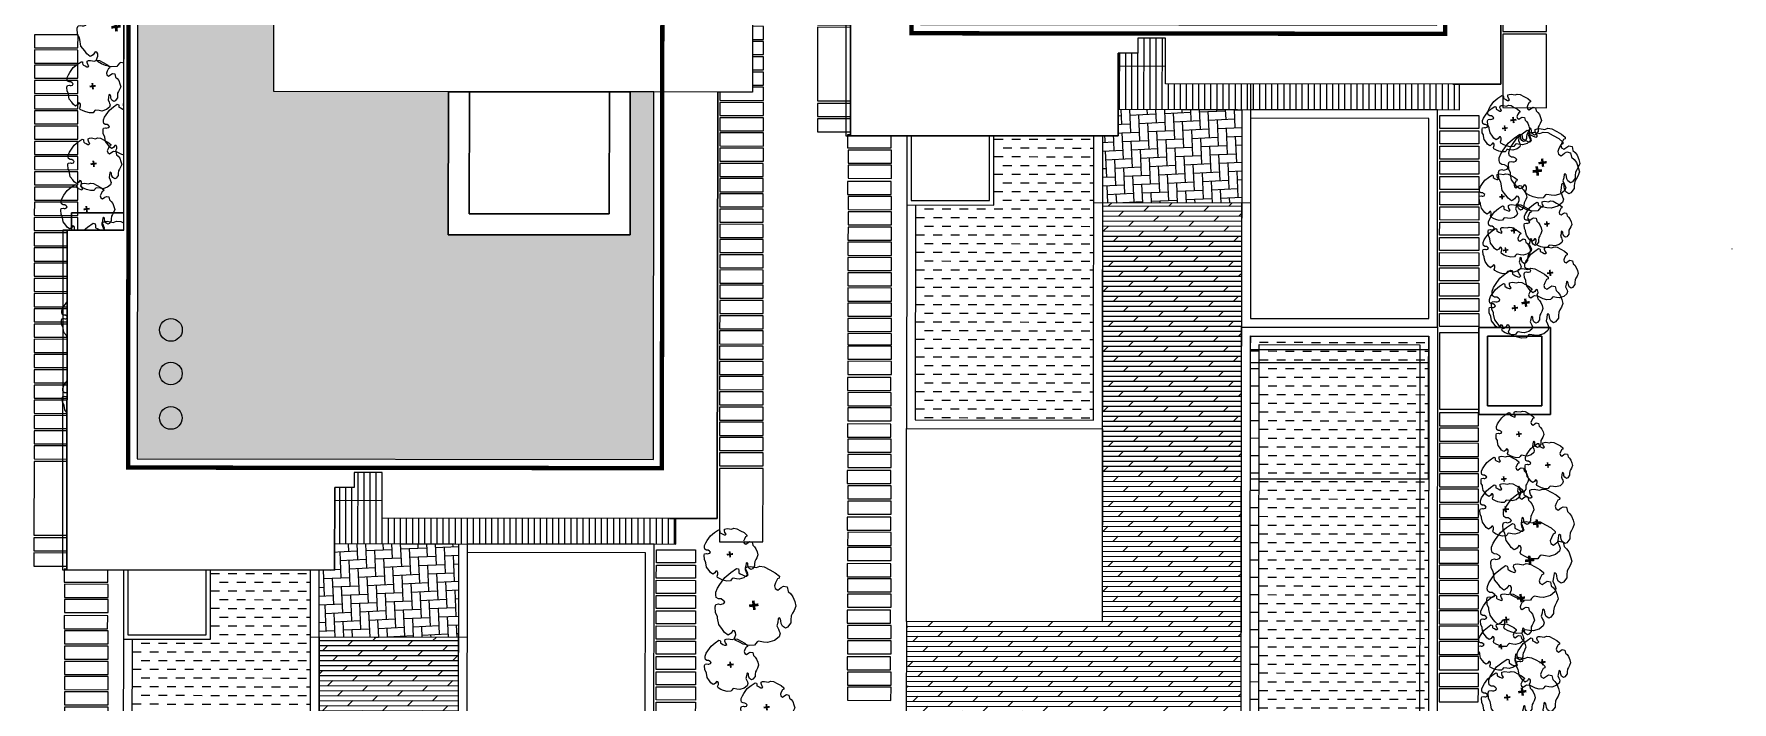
# Model space of a CAD drawing. Header units: millimetres. Extents: x -1030105 to 906887, y -616134 to 1220667.
# Drawn here: x -915765 to -876727, y -482879 to -467526 of the extents above; entities that cross this region are included whole.
import ezdxf

# ---------------------------------------------------------------- set-up
doc = ezdxf.new("R2010")
doc.units = ezdxf.units.MM
doc.header["$MEASUREMENT"] = 0
doc.linetypes.add('HIDDEN', pattern=[9.525, 6.35, -3.175])
doc.linetypes.add('XR-BV-3F PLAN$0$HIDDEN', pattern=[9.525, 6.35, -3.175])
doc.layers.add('+ toa do mong', color=7, linetype='Continuous', true_color=0xfa1a05)
for name, color, linetype, lineweight in [('240930  KHU B- TMB gời inno$0$1. I-FURN', 252, 'Continuous', 18), ('GFA', 6, 'Continuous', 0), ('QH_KTCQ_Caycanhquan', 97, 'Continuous', 18), ('XR-BV-3F PLAN$0$DA-ROOF', 6, 'XR-BV-3F PLAN$0$HIDDEN', 20)]:
    doc.layers.add(name, color=color, linetype=linetype, lineweight=lineweight)
for name, color, linetype in [('240930  KHU B- TMB gời inno$0$220602 - Plans$0$DA-DOOR-WIND', 21, 'Continuous'), ('240930  KHU B- TMB gời inno$0$DA-ELEV-PEN1', 8, 'Continuous'), ('240930  KHU B- TMB gời inno$0$DA-WALL-LOW', 1, 'Continuous'), ('240930  KHU B- TMB gời inno$0$XREF_LBC_ZONE B_BEACH VILLA 22 11 11$0$DA-FLOR-OTLN', 9, 'Continuous'), ('240930  KHU B- TMB gời inno$0$XREF_LBC_ZONE B_BEACH VILLA 22 11 11$0$DA-FLOR-PATT', 251, 'Continuous'), ('240930  KHU B- TMB gời inno$0$XREF_LBC_ZONE B_BEACH VILLA 22 11 11$0$DA-WALL-LOW', 1, 'Continuous'), ('240930  KHU B- TMB gời inno$0$XREF_LBC_ZONE B_BEACH VILLA 22 11 11$0$DA-WALL-PATT', 8, 'Continuous'), ('DA-LANS-TREE', 7, 'Continuous'), ('XREF_LBC_ZONE B_BEACH VILLA 22 11 11$0$DA-FLOR-PATT', 251, 'Continuous')]:
    doc.layers.add(name, color=color, linetype=linetype)

# ---------------------------------------------------------------- blocks, each defined once
blk = doc.blocks.new('*U1376')
at = {"color": 251}
blk.add_wipeout([(4227, 8), (4227, 206), (0, 200), (0, 0)], dxfattribs=at).dxf.layer = '240930  KHU B- TMB gời inno$0$220602 - Plans$0$DA-DOOR-WIND'
blk.add_wipeout([(4227, 206), (4227, 6), (0, 0), (0, 200)], dxfattribs=at)
at = {"layer": '240930  KHU B- TMB gời inno$0$220602 - Plans$0$DA-DOOR-WIND', "color": 251}
for points in [[(0, 0), (50, 0), (50, 200), (0, 200), (0, 0), (0, 0)], [(4177, 206), (50, 200), (50, 0), (4177, 6)], [(4177, 6), (4227, 6), (4227, 206), (4177, 206), (4177, 6), (4177, 6)]]:
    blk.add_lwpolyline(points, close=True, dxfattribs=at)
blk.add_lwpolyline([(50, 50), (4177, 56)], dxfattribs=at)
blk = doc.blocks.new('*U1377')
at = {"color": 251}
blk.add_wipeout([(4627, 9), (4627, 207), (0, 200), (0, 0)], dxfattribs=at).dxf.layer = '240930  KHU B- TMB gời inno$0$220602 - Plans$0$DA-DOOR-WIND'
blk.add_wipeout([(4627, 207), (4627, 7), (0, 0), (0, 200)], dxfattribs=at)
at = {"layer": '240930  KHU B- TMB gời inno$0$220602 - Plans$0$DA-DOOR-WIND', "color": 251}
for points in [[(0, 0), (50, 0), (50, 200), (0, 200), (0, 0), (0, 0)], [(4577, 207), (50, 200), (50, 0), (4577, 7)], [(4577, 7), (4627, 7), (4627, 207), (4577, 207), (4577, 7), (4577, 7)]]:
    blk.add_lwpolyline(points, close=True, dxfattribs=at)
blk.add_lwpolyline([(50, 50), (4577, 57)], dxfattribs=at)
blk = doc.blocks.new('Xref Khu Spa-Wellness - TBM$0$TREE_T')
at = {"const_width": 100}
for points in [[(-124, 124), (124, -124)], [(124, 124), (-124, -124)]]:
    blk.add_lwpolyline(points, dxfattribs=at)
blk = doc.blocks.new('Xref Khu Spa-Wellness - TBM$0$TREE_5')
at = {"layer": 'QH_KTCQ_Caycanhquan', "color": 114, "true_color": 0x139b48}
blk.add_lwpolyline([(-936, 1164), (-781, 1299), (-578, 1386), (-423, 1425), (-249, 1454), (-181, 1415), (-143, 1289), (-85, 1222), (-17, 1193), (41, 1222), (31, 1347), (60, 1425), (80, 1473), (244, 1473), (370, 1434), (592, 1376), (776, 1212), (824, 1164), (960, 1106), (1114, 932), (1143, 845), (1076, 768), (1018, 748), (979, 710), (931, 642), (940, 565), (1018, 555), (1114, 565), (1192, 623), (1289, 632), (1366, 565), (1424, 487), (1472, 323), (1482, 169), (1501, -160), (1434, -440), (1356, -691), (1289, -720), (1240, -682), (1182, -614), (1124, -624), (1037, -643), (931, -662), (873, -701), (863, -769), (969, -798), (1056, -856), (1105, -923), (1066, -991), (989, -1068), (786, -1174), (718, -1290), (573, -1377), (341, -1416), (109, -1455), (-94, -1445), (-133, -1387), (-94, -1319), (-124, -1167), (-158, -1051), (-245, -987), (-362, -999), (-402, -1151), (-439, -1243), (-568, -1308), (-704, -1194), (-829, -1184), (-965, -1145), (-1129, -1049), (-1265, -942), (-1313, -778), (-1332, -653), (-1352, -546), (-1429, -421), (-1497, -334), (-1497, -131), (-1458, -54), (-1323, -44), (-1226, -92), (-1158, -160), (-1110, -208), (-1042, -218), (-1023, -170), (-1100, -44), (-1158, 82), (-1274, 140), (-1342, 178), (-1419, 227), (-1468, 352), (-1419, 565), (-1265, 787), (-1129, 864), (-965, 951), (-936, 999), (-936, 1086)], close=True, dxfattribs=at)
blk.add_blockref('Xref Khu Spa-Wellness - TBM$0$TREE_T', (0, 0), dxfattribs=at)
blk = doc.blocks.new('240930  KHU B- TMB gời inno$0$XCVVDFDF')
at = {"true_color": 0xcbc043}
h = blk.add_hatch(dxfattribs=at)
h.set_pattern_fill('AR-HBONE', color=53, scale=0.05, angle=137.6672496)
h.paths.add_polyline_path([(19881.806, -1669.018), (19879.656, -1669.018), (19879.656, -1672.218), (19881.806, -1672.218)])
at = {"layer": '240930  KHU B- TMB gời inno$0$XREF_LBC_ZONE B_BEACH VILLA 22 11 11$0$DA-FLOR-PATT'}
h = blk.add_hatch(dxfattribs=at)
h.set_pattern_fill('_USER', color=256, scale=0.14, pattern_type=0)
h.set_pattern_definition([(0, (20142.20993, -1612.61), (0, 0.14), [])])
h.paths.add_polyline_path([(19881.806, -1668.318), (19881.806, -1667.718), (19881.806, -1667.718), (19881.806, -1668.318)], flags=16)
h.paths.add_polyline_path([(19883.806, -1676.788), (19883.551, -1676.788), (19883.551, -1664.518), (19881.793, -1664.52), (19881.793, -1665.12), (19881.806, -1665.118), (19881.806, -1677.218), (19883.806, -1677.218)])
h.paths.add_polyline_path([(19883.783, -1664.518), (19883.806, -1664.518), (19883.806, -1664.518)])
h = blk.add_hatch(dxfattribs=at)
h.set_pattern_fill('DASH', color=153, scale=1.6, angle=90)
h.set_pattern_definition([(90, (20290.304, -1612.61), (-0.2, 0.2), [0.2, -0.2])])
h.paths.add_polyline_path([(19881.806, -1666.518), (19879.606, -1666.518), (19879.606, -1664.718), (19874.665, -1664.718), (19874.665, -1668.818), (19880.306, -1668.818), (19880.306, -1668.818), (19881.806, -1668.818)])
h = blk.add_hatch(dxfattribs=at)
h.set_pattern_fill('DASH', color=153, scale=1.6, angle=90)
h.set_pattern_definition([(90, (20134.8436, -1612.71), (-0.2, 0.2), [0.2, -0.2])])
h.paths.add_polyline_path([(19862.39, -1672.418), (19876.606, -1672.418), (19876.606, -1676.518), (19862.39, -1676.518)])
at = {"layer": 'GFA', "true_color": 0x8c7854}
h = blk.add_hatch(dxfattribs=at)
h.set_pattern_fill('DOLMIT', color=35, scale=0.46, angle=90)
h.set_pattern_definition([(90, (0, 0), (-0.115, 7e-18), []), (135, (0, 0), (-0.2299999996, -0.2299999996), [0.16263456, -0.325269119])])
h.paths.add_polyline_path([(19879.656, -1669.018), (19870.033, -1669.018), (19870.033, -1664.518), (19867.69, -1664.518), (19867.69, -1666.118), (19863.39, -1666.118), (19863.39, -1668.818), (19866.49, -1668.818), (19866.49, -1672.218), (19879.656, -1672.218)])
at = {"layer": '240930  KHU B- TMB gời inno$0$1. I-FURN'}
blk.add_line((19899.506, -1664.518), (19884.806, -1664.518), dxfattribs=at)
blk.add_lwpolyline([(19889.406, -1664.518), (19889.406, -1663.318), (19881.806, -1663.318)], dxfattribs=at)
at = {"layer": '240930  KHU B- TMB gời inno$0$DA-WALL-LOW', "color": 251}
blk.add_lwpolyline([(19879.656, -1668.818), (19882.806, -1668.818), (19882.806, -1672.418), (19879.656, -1672.418)], close=True, dxfattribs=at)
at = {"layer": '240930  KHU B- TMB gời inno$0$XREF_LBC_ZONE B_BEACH VILLA 22 11 11$0$DA-FLOR-OTLN'}
for p, q in [((19874.465, -1664.518), (19874.465, -1669.018)), ((19874.465, -1669.018), (19881.806, -1669.018))]:
    blk.add_line(p, q, dxfattribs=at)
at = {"layer": '240930  KHU B- TMB gời inno$0$XREF_LBC_ZONE B_BEACH VILLA 22 11 11$0$DA-FLOR-PATT'}
for p, q in [((19879.606, -1664.518), (19874.465, -1664.518)), ((19879.606, -1664.718), (19874.665, -1664.718)), ((19874.665, -1664.718), (19874.665, -1668.818)), ((19881.806, -1666.718), (19881.806, -1672.118)), ((19874.665, -1668.818), (19881.806, -1668.818))]:
    blk.add_line(p, q, dxfattribs=at)
for points in [[(19881.586, -1662.46), (19881.286, -1662.46), (19881.286, -1664.156), (19881.586, -1664.156)], [(19881.936, -1662.46), (19881.636, -1662.46), (19881.636, -1664.166), (19881.936, -1664.166)], [(19883.686, -1662.46), (19881.996, -1662.46), (19881.996, -1663.46), (19883.686, -1663.46)], [(19884.046, -1662.46), (19883.746, -1662.46), (19883.746, -1663.46), (19884.046, -1663.46)], [(19884.396, -1662.46), (19884.096, -1662.46), (19884.096, -1663.46), (19884.396, -1663.46)], [(19884.746, -1662.46), (19884.446, -1662.46), (19884.446, -1663.46), (19884.746, -1663.46)], [(19885.096, -1662.46), (19884.796, -1662.46), (19884.796, -1663.46), (19885.096, -1663.46)], [(19885.446, -1662.46), (19885.146, -1662.46), (19885.146, -1663.46), (19885.446, -1663.46)], [(19885.796, -1662.46), (19885.496, -1662.46), (19885.496, -1663.46), (19885.796, -1663.46)], [(19886.146, -1662.46), (19885.846, -1662.46), (19885.846, -1663.46), (19886.146, -1663.46)], [(19886.496, -1662.46), (19886.196, -1662.46), (19886.196, -1663.46), (19886.496, -1663.46)], [(19886.846, -1662.46), (19886.546, -1662.46), (19886.546, -1663.46), (19886.846, -1663.46)], [(19887.196, -1662.46), (19886.896, -1662.46), (19886.896, -1663.46), (19887.196, -1663.46)], [(19887.546, -1662.46), (19887.246, -1662.46), (19887.246, -1663.46), (19887.546, -1663.46)], [(19887.896, -1662.46), (19887.596, -1662.46), (19887.596, -1663.46), (19887.896, -1663.46)], [(19888.246, -1662.46), (19887.946, -1662.46), (19887.946, -1663.46), (19888.246, -1663.46)], [(19888.596, -1662.46), (19888.296, -1662.46), (19888.296, -1663.46), (19888.596, -1663.46)], [(19888.946, -1662.46), (19888.646, -1662.46), (19888.646, -1663.46), (19888.946, -1663.46)], [(19889.296, -1662.46), (19888.996, -1662.46), (19888.996, -1663.46), (19889.296, -1663.46)], [(19889.646, -1662.46), (19889.346, -1662.46), (19889.346, -1663.46), (19889.646, -1663.46)], [(19889.996, -1662.46), (19889.696, -1662.46), (19889.696, -1663.46), (19889.996, -1663.46)], [(19890.346, -1662.46), (19890.046, -1662.46), (19890.046, -1663.46), (19890.346, -1663.46)], [(19890.696, -1662.46), (19890.396, -1662.46), (19890.396, -1663.46), (19890.696, -1663.46)], [(19891.046, -1662.46), (19890.746, -1662.46), (19890.746, -1663.46), (19891.046, -1663.46)], [(19891.396, -1662.46), (19891.096, -1662.46), (19891.096, -1663.46), (19891.396, -1663.46)], [(19891.746, -1662.46), (19891.446, -1662.46), (19891.446, -1663.46), (19891.746, -1663.46)], [(19892.096, -1662.46), (19891.796, -1662.46), (19891.796, -1663.46), (19892.096, -1663.46)], [(19892.446, -1662.46), (19892.146, -1662.46), (19892.146, -1663.46), (19892.446, -1663.46)], [(19892.796, -1662.46), (19892.496, -1662.46), (19892.496, -1663.46), (19892.796, -1663.46)], [(19893.146, -1662.46), (19892.846, -1662.46), (19892.846, -1663.46), (19893.146, -1663.46)], [(19893.496, -1662.46), (19893.196, -1662.46), (19893.196, -1663.46), (19893.496, -1663.46)], [(19868.52, -1663.166), (19868.22, -1663.166), (19868.22, -1664.166), (19868.52, -1664.166)], [(19868.87, -1663.166), (19868.57, -1663.166), (19868.57, -1664.166), (19868.87, -1664.166)], [(19869.22, -1663.156), (19868.92, -1663.156), (19868.92, -1664.156), (19869.22, -1664.156)], [(19869.59, -1663.166), (19869.29, -1663.166), (19869.29, -1664.166), (19869.59, -1664.166)], [(19869.94, -1663.166), (19869.64, -1663.166), (19869.64, -1664.166), (19869.94, -1664.166)], [(19870.29, -1663.156), (19869.99, -1663.156), (19869.99, -1664.156), (19870.29, -1664.156)], [(19870.66, -1663.166), (19870.36, -1663.166), (19870.36, -1664.166), (19870.66, -1664.166)], [(19871.01, -1663.166), (19870.71, -1663.166), (19870.71, -1664.166), (19871.01, -1664.166)], [(19871.36, -1663.156), (19871.06, -1663.156), (19871.06, -1664.156), (19871.36, -1664.156)], [(19871.73, -1663.166), (19871.43, -1663.166), (19871.43, -1664.166), (19871.73, -1664.166)], [(19872.08, -1663.166), (19871.78, -1663.166), (19871.78, -1664.166), (19872.08, -1664.166)], [(19872.43, -1663.156), (19872.13, -1663.156), (19872.13, -1664.156), (19872.43, -1664.156)], [(19872.8, -1663.166), (19872.5, -1663.166), (19872.5, -1664.166), (19872.8, -1664.166)], [(19873.15, -1663.166), (19872.85, -1663.166), (19872.85, -1664.166), (19873.15, -1664.166)], [(19873.5, -1663.156), (19873.2, -1663.156), (19873.2, -1664.156), (19873.5, -1664.156)], [(19873.87, -1663.166), (19873.57, -1663.166), (19873.57, -1664.166), (19873.87, -1664.166)], [(19874.22, -1663.166), (19873.92, -1663.166), (19873.92, -1664.166), (19874.22, -1664.166)], [(19874.57, -1663.156), (19874.27, -1663.156), (19874.27, -1664.156), (19874.57, -1664.156)], [(19874.94, -1663.166), (19874.64, -1663.166), (19874.64, -1664.166), (19874.94, -1664.166)], [(19875.29, -1663.166), (19874.99, -1663.166), (19874.99, -1664.166), (19875.29, -1664.166)], [(19875.64, -1663.156), (19875.34, -1663.156), (19875.34, -1664.156), (19875.64, -1664.156)], [(19876.01, -1663.166), (19875.71, -1663.166), (19875.71, -1664.166), (19876.01, -1664.166)], [(19876.36, -1663.166), (19876.06, -1663.166), (19876.06, -1664.166), (19876.36, -1664.166)], [(19876.646, -1663.166), (19876.392, -1663.166), (19876.392, -1664.166), (19876.646, -1664.166)], [(19876.996, -1663.166), (19876.696, -1663.166), (19876.696, -1664.166), (19876.996, -1664.166)], [(19877.346, -1663.166), (19877.046, -1663.166), (19877.046, -1664.166), (19877.346, -1664.166)], [(19877.696, -1663.166), (19877.396, -1663.166), (19877.396, -1664.166), (19877.696, -1664.166)], [(19878.046, -1663.166), (19877.746, -1663.166), (19877.746, -1664.166), (19878.046, -1664.166)], [(19878.396, -1663.166), (19878.096, -1663.166), (19878.096, -1664.166), (19878.396, -1664.166)], [(19878.746, -1663.166), (19878.446, -1663.166), (19878.446, -1664.166), (19878.746, -1664.166)], [(19879.096, -1663.166), (19878.796, -1663.166), (19878.796, -1664.166), (19879.096, -1664.166)], [(19879.446, -1663.166), (19879.146, -1663.166), (19879.146, -1664.166), (19879.446, -1664.166)], [(19879.796, -1663.166), (19879.496, -1663.166), (19879.496, -1664.166), (19879.796, -1664.166)], [(19880.146, -1663.156), (19879.846, -1663.156), (19879.846, -1664.156), (19880.146, -1664.156)], [(19880.516, -1663.166), (19880.216, -1663.166), (19880.216, -1664.166), (19880.516, -1664.166)], [(19880.866, -1663.166), (19880.566, -1663.166), (19880.566, -1664.166), (19880.866, -1664.166)], [(19881.216, -1663.156), (19880.916, -1663.156), (19880.916, -1664.156), (19881.216, -1664.156)], [(19874.465, -1669.018), (19870.033, -1669.018), (19870.033, -1664.518), (19874.465, -1664.518)], [(19879.606, -1666.518), (19881.806, -1666.518), (19881.806, -1664.518), (19879.606, -1664.518)], [(19879.706, -1666.418), (19881.706, -1666.418), (19881.706, -1664.618), (19879.706, -1664.618)], [(19862.39, -1672.418), (19876.606, -1672.418), (19876.606, -1676.518), (19862.39, -1676.518)], [(19873.323, -1672.418), (19873.323, -1676.518), (19875.99, -1676.518), (19875.99, -1672.418)], [(19876.29, -1672.418), (19876.29, -1676.518), (19876.59, -1676.518), (19876.59, -1672.418)], [(19868.499, -1676.768), (19868.199, -1676.768), (19868.199, -1677.668), (19868.499, -1677.668)], [(19868.849, -1676.768), (19868.549, -1676.768), (19868.549, -1677.668), (19868.849, -1677.668)], [(19869.238, -1676.768), (19868.938, -1676.768), (19868.938, -1677.668), (19869.238, -1677.668)], [(19869.588, -1676.768), (19869.288, -1676.768), (19869.288, -1677.668), (19869.588, -1677.668)], [(19869.938, -1676.768), (19869.638, -1676.768), (19869.638, -1677.668), (19869.938, -1677.668)], [(19870.288, -1676.768), (19869.988, -1676.768), (19869.988, -1677.668), (19870.288, -1677.668)], [(19870.638, -1676.768), (19870.338, -1676.768), (19870.338, -1677.668), (19870.638, -1677.668)], [(19870.988, -1676.768), (19870.688, -1676.768), (19870.688, -1677.668), (19870.988, -1677.668)], [(19871.338, -1676.768), (19871.038, -1676.768), (19871.038, -1677.668), (19871.338, -1677.668)], [(19871.688, -1676.768), (19871.388, -1676.768), (19871.388, -1677.668), (19871.688, -1677.668)], [(19872.038, -1676.768), (19871.738, -1676.768), (19871.738, -1677.668), (19872.038, -1677.668)], [(19872.388, -1676.768), (19872.088, -1676.768), (19872.088, -1677.668), (19872.388, -1677.668)], [(19872.738, -1676.768), (19872.438, -1676.768), (19872.438, -1677.668), (19872.738, -1677.668)], [(19873.088, -1676.768), (19872.788, -1676.768), (19872.788, -1677.668), (19873.088, -1677.668)], [(19873.44, -1676.768), (19873.14, -1676.768), (19873.14, -1677.668), (19873.44, -1677.668)], [(19873.79, -1676.768), (19873.49, -1676.768), (19873.49, -1677.668), (19873.79, -1677.668)], [(19874.14, -1676.768), (19873.84, -1676.768), (19873.84, -1677.668), (19874.14, -1677.668)], [(19874.49, -1676.768), (19874.19, -1676.768), (19874.19, -1677.668), (19874.49, -1677.668)], [(19874.84, -1676.768), (19874.54, -1676.768), (19874.54, -1677.668), (19874.84, -1677.668)], [(19877.172, -1676.768), (19877.472, -1676.768), (19877.472, -1677.668), (19877.172, -1677.668)], [(19877.522, -1676.768), (19877.822, -1676.768), (19877.822, -1677.668), (19877.522, -1677.668)], [(19877.872, -1676.768), (19878.172, -1676.768), (19878.172, -1677.668), (19877.872, -1677.668)], [(19878.222, -1676.768), (19878.522, -1676.768), (19878.522, -1677.668), (19878.222, -1677.668)], [(19878.573, -1676.768), (19878.873, -1676.768), (19878.873, -1677.668), (19878.573, -1677.668)], [(19878.923, -1676.768), (19879.223, -1676.768), (19879.223, -1677.668), (19878.923, -1677.668)], [(19879.273, -1676.768), (19879.573, -1676.768), (19879.573, -1677.668), (19879.273, -1677.668)], [(19879.623, -1676.768), (19879.923, -1676.768), (19879.923, -1677.668), (19879.623, -1677.668)], [(19879.973, -1676.768), (19880.273, -1676.768), (19880.273, -1677.668), (19879.973, -1677.668)], [(19880.323, -1676.768), (19880.623, -1676.768), (19880.623, -1677.668), (19880.323, -1677.668)], [(19880.673, -1676.768), (19880.973, -1676.768), (19880.973, -1677.668), (19880.673, -1677.668)], [(19881.023, -1676.768), (19881.323, -1676.768), (19881.323, -1677.668), (19881.023, -1677.668)], [(19881.373, -1676.768), (19881.673, -1676.768), (19881.673, -1677.668), (19881.373, -1677.668)], [(19883.546, -1678.218), (19881.856, -1678.218), (19881.856, -1679.218), (19883.546, -1679.218)], [(19883.906, -1678.218), (19883.606, -1678.218), (19883.606, -1679.218), (19883.906, -1679.218)], [(19884.256, -1678.218), (19883.956, -1678.218), (19883.956, -1679.218), (19884.256, -1679.218)], [(19884.606, -1678.218), (19884.306, -1678.218), (19884.306, -1679.218), (19884.606, -1679.218)], [(19884.956, -1678.218), (19884.656, -1678.218), (19884.656, -1679.218), (19884.956, -1679.218)], [(19885.306, -1678.218), (19885.006, -1678.218), (19885.006, -1679.218), (19885.306, -1679.218)], [(19885.656, -1678.218), (19885.356, -1678.218), (19885.356, -1679.218), (19885.656, -1679.218)], [(19886.006, -1678.218), (19885.706, -1678.218), (19885.706, -1679.218), (19886.006, -1679.218)], [(19886.356, -1678.218), (19886.056, -1678.218), (19886.056, -1679.218), (19886.356, -1679.218)], [(19886.706, -1678.218), (19886.406, -1678.218), (19886.406, -1679.218), (19886.706, -1679.218)], [(19887.056, -1678.218), (19886.756, -1678.218), (19886.756, -1679.218), (19887.056, -1679.218)], [(19887.406, -1678.218), (19887.106, -1678.218), (19887.106, -1679.218), (19887.406, -1679.218)], [(19887.756, -1678.218), (19887.456, -1678.218), (19887.456, -1679.218), (19887.756, -1679.218)], [(19888.106, -1678.218), (19887.806, -1678.218), (19887.806, -1679.218), (19888.106, -1679.218)], [(19888.456, -1678.218), (19888.156, -1678.218), (19888.156, -1679.218), (19888.456, -1679.218)], [(19888.806, -1678.218), (19888.506, -1678.218), (19888.506, -1679.218), (19888.806, -1679.218)], [(19889.156, -1678.218), (19888.856, -1678.218), (19888.856, -1679.218), (19889.156, -1679.218)], [(19889.506, -1678.218), (19889.206, -1678.218), (19889.206, -1679.218), (19889.506, -1679.218)], [(19889.856, -1678.218), (19889.556, -1678.218), (19889.556, -1679.218), (19889.856, -1679.218)], [(19890.206, -1678.218), (19889.906, -1678.218), (19889.906, -1679.218), (19890.206, -1679.218)], [(19890.556, -1678.218), (19890.256, -1678.218), (19890.256, -1679.218), (19890.556, -1679.218)], [(19890.906, -1678.218), (19890.606, -1678.218), (19890.606, -1679.218), (19890.906, -1679.218)], [(19891.256, -1678.218), (19890.956, -1678.218), (19890.956, -1679.218), (19891.256, -1679.218)], [(19891.606, -1678.218), (19891.306, -1678.218), (19891.306, -1679.218), (19891.606, -1679.218)], [(19891.956, -1678.218), (19891.656, -1678.218), (19891.656, -1679.218), (19891.956, -1679.218)], [(19892.306, -1678.218), (19892.006, -1678.218), (19892.006, -1679.218), (19892.306, -1679.218)], [(19892.656, -1678.218), (19892.356, -1678.218), (19892.356, -1679.218), (19892.656, -1679.218)], [(19893.006, -1678.218), (19892.706, -1678.218), (19892.706, -1679.218), (19893.006, -1679.218)], [(19893.356, -1678.218), (19893.056, -1678.218), (19893.056, -1679.218), (19893.356, -1679.218)], [(19893.706, -1678.218), (19893.406, -1678.218), (19893.406, -1679.218), (19893.706, -1679.218)]]:
    blk.add_lwpolyline(points, close=True, dxfattribs=at)
at = {"layer": '240930  KHU B- TMB gời inno$0$XREF_LBC_ZONE B_BEACH VILLA 22 11 11$0$DA-WALL-LOW', "color": 251}
for points in [[(19870.033, -1664.518), (19867.69, -1664.518), (19867.69, -1666.118), (19863.39, -1666.118), (19863.39, -1668.818), (19866.49, -1668.818), (19866.49, -1672.218), (19879.656, -1672.218), (19879.656, -1669.018), (19870.033, -1669.018)], [(19862.19, -1672.218), (19876.806, -1672.218), (19876.806, -1676.718), (19862.19, -1676.718)]]:
    blk.add_lwpolyline(points, close=True, dxfattribs=at)
at = {"layer": '240930  KHU B- TMB gời inno$0$XREF_LBC_ZONE B_BEACH VILLA 22 11 11$0$DA-WALL-LOW', "color": 7}
blk.add_lwpolyline([(19881.806, -1664.518), (19882.206, -1664.518), (19882.206, -1665.118), (19881.806, -1665.118)], close=True, dxfattribs=at)
at = {"layer": '240930  KHU B- TMB gời inno$0$XREF_LBC_ZONE B_BEACH VILLA 22 11 11$0$DA-WALL-PATT'}
blk.add_lwpolyline([(19881.806, -1672.218), (19876.806, -1672.218), (19876.806, -1676.718), (19881.806, -1676.718), (19881.806, -1672.418)], dxfattribs=at)
for points in [[(19862.59, -1672.618), (19876.406, -1672.618), (19876.406, -1676.318), (19862.59, -1676.318)], [(19875.99, -1672.418), (19875.99, -1676.518), (19876.29, -1676.518), (19876.29, -1672.418)], [(19877.006, -1676.518), (19881.606, -1676.518), (19881.606, -1672.418), (19877.006, -1672.418)]]:
    blk.add_lwpolyline(points, close=True, dxfattribs=at)
at = {"layer": 'QH_KTCQ_Caycanhquan', "color": 116}
for p, xscale, yscale, zscale, rotation in [((19885.17, -1663.702, -0.003), 0.0004092055995215086, 0.0004092055995215086, 0.0004092055995215086, 52.2616449089547), ((19886.954, -1663.678, -0.003), 0.0004092055995215086, 0.0004092055995215086, 0.0004092055995215086, 52.2616449089547), ((19888.32, -1664.213, -0.003), 0.0006138083992822629, 0.0006138083992822629, 0.0006138083992822629, 52.26164490895471), ((19889.491, -1663.662, -0.003), 0.0004092055995215086, 0.0004092055995215086, 0.0004092055995215086, 52.2616449089547), ((19890.531, -1663.822, -0.003), 0.0004092055995215086, 0.0004092055995215086, 0.0004092055995215086, 52.2616449089547), ((19892.315, -1663.798, -0.003), 0.0004092055995215086, 0.0004092055995215086, 0.0004092055995215086, 52.2616449089547), ((19893.681, -1664.333, -0.003), 0.0006138083992822629, 0.0006138083992822629, 0.0006138083992822629, 52.26164490895471), ((19885.979, -1664.511, -0.003), 0.0004092055995215086, 0.0004092055995215086, 0.0004092055995215086, 52.2616449089547), ((19891.34, -1664.631, -0.003), 0.0004092055995215086, 0.0004092055995215086, 0.0004092055995215086, 52.2616449089547), ((19868.303, -1678.333, -0.003), 0.0004092055995215086, 0.0004092055995215086, 0.0004092055995215086, 52.2616449089547), ((19870.087, -1678.31, -0.003), 0.0004092055995215086, 0.0004092055995215086, 0.0004092055995215086, 52.2616449089547), ((19871.453, -1678.845, -0.003), 0.0006138083992822629, 0.0006138083992822629, 0.0006138083992822629, 52.26164490895471), ((19872.624, -1678.293, -0.003), 0.0004092055995215086, 0.0004092055995215086, 0.0004092055995215086, 52.2616449089547), ((19879.035, -1678.475, -0.003), 0.0004092055995215086, 0.0004092055995215086, 0.0004092055995215086, 52.2616449089547), ((19880.401, -1679.01, -0.003), 0.0006138083992822629, 0.0006138083992822629, 0.0006138083992822629, 52.26164490895471), ((19881.572, -1678.459, -0.003), 0.0004092055995215086, 0.0004092055995215086, 0.0004092055995215086, 52.2616449089547), ((19869.112, -1679.142, -0.003), 0.0004092055995215086, 0.0004092055995215086, 0.0004092055995215086, 52.2616449089547), ((19878.059, -1679.308, -0.003), 0.0004092055995215086, 0.0004092055995215086, 0.0004092055995215086, 52.2616449089547)]:
    blk.add_blockref('Xref Khu Spa-Wellness - TBM$0$TREE_5', p, dxfattribs=dict(at, xscale=xscale, yscale=yscale, zscale=zscale, rotation=rotation))
at = {"xscale": 0.00099965288981426, "yscale": 0.00099965288981426, "zscale": 0.00099965288981426, "rotation": 269.8893560509379}
blk.add_blockref('*U1376', (19883.806, -1664.768), dxfattribs=at)
at = {"color": 251, "xscale": -0.00099965288981426, "yscale": 0.00099965288981426, "zscale": 0.00099965288981426, "rotation": 270.1106439490621}
blk.add_blockref('*U1377', (19883.806, -1676.443), dxfattribs=at)
blk.add_wipeout([(19874.806, -1677.669), (19876.806, -1677.669), (19876.806, -1679.318), (19874.806, -1679.318)]).dxf.layer = '240930  KHU B- TMB gời inno$0$XREF_LBC_ZONE B_BEACH VILLA 22 11 11$0$DA-FLOR-PATT'
at = {"elevation": 0}
blk.add_lwpolyline([(19889.006, -1664.413), (19889.006, -1663.113), (19881.196, -1663.113), (19881.196, -1669.268), (19883.096, -1669.268)], dxfattribs=at)
at = {"layer": '240930  KHU B- TMB gời inno$0$1. I-FURN'}
blk.add_lwpolyline([(19881.806, -1663.318), (19883.806, -1663.318), (19883.806, -1667.768), (19881.806, -1667.768)], close=True, dxfattribs=at)
at = {"layer": '240930  KHU B- TMB gời inno$0$DA-WALL-LOW', "color": 251}
blk.add_lwpolyline([(19882.806, -1667.768), (19881.806, -1667.768), (19881.786, -1663.313), (19889.406, -1663.318), (19889.406, -1664.518), (19907.206, -1664.518), (19907.206, -1669.618), (19904.706, -1669.618), (19904.706, -1669.718), (19902.905, -1669.718)], dxfattribs=at)
at = {"layer": '240930  KHU B- TMB gời inno$0$XREF_LBC_ZONE B_BEACH VILLA 22 11 11$0$DA-FLOR-PATT'}
for points in [[(19881.806, -1677.218), (19883.806, -1677.218), (19883.806, -1664.518), (19881.806, -1664.518)], [(19874.928, -1677.669), (19876.678, -1677.669), (19876.678, -1676.769), (19874.928, -1676.769)], [(19876.822, -1676.768), (19877.122, -1676.768), (19877.122, -1677.668), (19876.822, -1677.668)], [(19876.806, -1679.318), (19876.806, -1677.669), (19874.806, -1677.669), (19874.806, -1679.318)], [(19874.806, -1677.669), (19876.806, -1677.669), (19876.806, -1679.318), (19874.806, -1679.318)], [(19876.606, -1679.118), (19876.606, -1677.869), (19875.006, -1677.869), (19875.006, -1679.118)], [(19875.006, -1677.869), (19876.606, -1677.869), (19876.606, -1679.118), (19875.006, -1679.118)]]:
    blk.add_lwpolyline(points, close=True, dxfattribs=at)
at = {"layer": 'QH_KTCQ_Caycanhquan', "color": 116, "xscale": 0.0004092055995215086, "yscale": 0.0004092055995215086, "zscale": 0.0004092055995215086, "rotation": 52.2616449089547}
blk.add_blockref('Xref Khu Spa-Wellness - TBM$0$TREE_5', (19877.251, -1678.499, -0.003), dxfattribs=at)
at = {"color": 2}
blk.add_wipeout([(19904.706, -1664.518), (19904.706, -1664.968), (19905.956, -1664.968), (19905.956, -1669.373), (19904.706, -1669.373), (19904.706, -1669.823), (19904.106, -1669.823), (19904.106, -1673.373), (19902.506, -1673.373), (19902.506, -1678.968), (19892.196, -1678.968), (19892.196, -1678.168), (19882.396, -1678.168), (19882.396, -1677.068), (19882.396, -1670.463), (19883.446, -1670.463), (19883.446, -1669.823), (19883.096, -1669.823), (19883.096, -1669.373), (19881.196, -1669.373), (19881.196, -1663.218), (19889.006, -1663.218), (19889.006, -1664.518)], dxfattribs=at)
at = {"layer": 'GFA', "true_color": 0xb75434}
h = blk.add_hatch(dxfattribs=at)
h.set_pattern_fill('AR-RSHKE', color=15, scale=0.04, angle=180)
h.set_pattern_definition([(180, (-3.1502, 24.6194), (-1.02, -0.48), [0.24, -0.2, 0.28, -0.12, 0.36, -0.16]), (180, (-3.3902, 24.5994), (-1.02, -0.48), [0.2, -0.76, 0.16, -0.24]), (180, (-3.8702, 24.6494), (-1.02, -0.48), [0.12, -1.24]), (270, (-3.15018, 24.61938), (0.34, -0.48), [0.46, -1.46]), (270, (-3.39018, 24.61938), (0.34, -0.48), [0.45, -1.47]), (270, (-3.59018, 24.61938), (0.34, -0.48), [0.42, -1.5]), (270, (-3.87018, 24.64938), (0.34, -0.48), [0.46, -1.46]), (270, (-3.99018, 24.64938), (0.34, -0.48), [0.46, -1.46]), (270, (-4.35018, 24.61938), (0.34, -0.48), [0.44, -1.48])])
h.paths.add_polyline_path([(19883.751, -1676.7), (19892.196, -1676.7), (19892.196, -1676.158), (19888.911, -1676.158), (19888.911, -1671.978), (19892.196, -1671.978), (19892.196, -1667.963), (19904.051, -1667.963), (19904.051, -1664.83), (19883.751, -1664.83)])
at = {"layer": 'XREF_LBC_ZONE B_BEACH VILLA 22 11 11$0$DA-FLOR-PATT'}
h = blk.add_hatch(color=252, dxfattribs=at)
h.dxf.hatch_style = 1
h.paths.add_polyline_path([(19884.432, -1665.604, 1), (19884.952, -1665.604, 1)])
h = blk.add_hatch(color=252, dxfattribs=at)
h.dxf.hatch_style = 1
h.paths.add_polyline_path([(19885.453, -1665.604, 1), (19885.974, -1665.604, 1)])
h = blk.add_hatch(color=252, dxfattribs=at)
h.dxf.hatch_style = 1
h.paths.add_polyline_path([(19886.455, -1665.604, 1), (19886.975, -1665.604, 1)])
at = {"layer": '+ toa do mong', "linetype": 'HIDDEN', "ltscale": 100, "const_width": 0.1, "elevation": 0}
blk.add_lwpolyline([(19900.906, -1676.948), (19893.796, -1676.948), (19893.796, -1676.893), (19883.551, -1676.893), (19883.551, -1664.623), (19904.251, -1664.623), (19904.251, -1669.718), (19902.506, -1669.718), (19902.506, -1671.773), (19900.906, -1671.773), (19900.906, -1676.948)], dxfattribs=at)
at = {"elevation": 0}
for points in [[(19889.006, -1664.518), (19889.006, -1663.218), (19881.196, -1663.218), (19881.196, -1669.373), (19883.096, -1669.373)], [(19892.196, -1676.9), (19883.551, -1676.9), (19883.551, -1664.63), (19904.251, -1664.63), (19904.251, -1669.725), (19904.106, -1669.725)], [(19892.196, -1671.978), (19888.911, -1671.978), (19888.911, -1676.158), (19892.196, -1676.158)], [(19892.196, -1672.458), (19889.391, -1672.458), (19889.391, -1675.678), (19892.196, -1675.678)], [(19882.396, -1677.068), (19882.396, -1678.168), (19892.196, -1678.168)]]:
    blk.add_lwpolyline(points, dxfattribs=at)
for points in [[(19904.706, -1664.518), (19904.706, -1664.968), (19905.956, -1664.968), (19905.956, -1669.373), (19904.706, -1669.373), (19904.706, -1669.823), (19904.106, -1669.823), (19904.106, -1673.373), (19902.506, -1673.373), (19902.506, -1678.968), (19892.196, -1678.968), (19892.196, -1678.168), (19882.396, -1678.168), (19882.396, -1677.068), (19882.396, -1670.463), (19883.446, -1670.463), (19883.446, -1669.823), (19883.096, -1669.823), (19883.096, -1669.373), (19881.196, -1669.373), (19881.196, -1663.218), (19889.006, -1663.218), (19889.006, -1664.518)], [(19892.196, -1671.978), (19892.196, -1676.158), (19888.911, -1676.158), (19888.911, -1671.978)], [(19892.196, -1672.458), (19892.196, -1675.678), (19889.391, -1675.678), (19889.391, -1672.458)]]:
    blk.add_lwpolyline(points, close=True)
for points in [[(19892.196, -1667.963), (19904.106, -1667.963), (19904.106, -1673.373), (19902.506, -1673.373), (19902.506, -1678.968), (19892.196, -1678.968)], [(19892.196, -1671.978), (19888.911, -1671.978), (19888.911, -1676.158), (19892.196, -1676.158)], [(19892.196, -1672.458), (19889.391, -1672.458), (19889.391, -1675.678), (19892.196, -1675.678)]]:
    blk.add_lwpolyline(points, close=True, dxfattribs=at)
at = {"layer": 'DA-LANS-TREE', "color": 251, "true_color": 0x636466}
for centre in [(19884.692, -1665.604), (19885.713, -1665.604), (19886.715, -1665.604)]:
    blk.add_circle(centre, 0.26, dxfattribs=at)
at = {"layer": 'GFA', "color": 15, "true_color": 0xb75434, "elevation": 0}
blk.add_lwpolyline([(19883.751, -1676.7), (19892.196, -1676.7), (19892.196, -1676.158), (19888.911, -1676.158), (19888.911, -1671.978), (19892.196, -1671.978), (19892.196, -1667.963), (19904.051, -1667.963), (19904.051, -1664.83), (19883.751, -1664.83)], close=True, dxfattribs=at)
at = {"layer": 'XR-BV-3F PLAN$0$DA-ROOF', "elevation": 0}
blk.add_lwpolyline([(19892.196, -1671.978), (19892.196, -1667.963), (19904.106, -1667.963), (19904.106, -1673.373), (19902.506, -1673.373), (19902.506, -1677.068)], dxfattribs=at)
blk = doc.blocks.new('240930  KHU B- TMB gời inno$0$A$C28D14FEE')
at = {"color": 7, "xscale": 999.9999999999967, "yscale": 999.9999999999967, "zscale": 999.9999999999967}
blk.add_blockref('240930  KHU B- TMB gời inno$0$XCVVDFDF', (-19910806, 1679518, 0), dxfattribs=at)
at = {"layer": 'QH_KTCQ_Caycanhquan', "color": 116}
for p, xscale, yscale, zscale, rotation in [((-32191, -3970, 0), 0.0011310236615114, 0.0011310236615114, 0.0011310236615114, 79.85984813227833), ((-32189, -3968, 0), 0.0007540157743409331, 0.0007540157743409331, 0.0007540157743409331, 79.85984813227832)]:
    blk.add_blockref('Xref Khu Spa-Wellness - TBM$0$TREE_5', p, dxfattribs=dict(at, xscale=xscale, yscale=yscale, zscale=zscale, rotation=rotation))
for p, xscale, yscale, zscale, rotation in [((-42371, 839, -3), 0.5419740821941551, 0.5419740821941551, 0.5419740821941551, 52.26164490895473), ((-41337, 1326, -3), 0.3613160547961033, 0.3613160547961033, 0.3613160547961033, 52.2616449089547), ((-40220, 873, -3), 0.5419740821941551, 0.5419740821941551, 0.5419740821941551, 52.26164490895473), ((-37484, 1268, -3), 0.3613160547961033, 0.3613160547961033, 0.3613160547961033, 52.2616449089547), ((-32225, 1233, -3), 0.3613160547961033, 0.3613160547961033, 0.3613160547961033, 52.2616449089547), ((-30996, 1319, -3), 0.3613160547961033, 0.3613160547961033, 0.3613160547961033, 52.2616449089547), ((-29423, 1254, -3), 0.3613160547961033, 0.3613160547961033, 0.3613160547961033, 52.2616449089547), ((-38506, 503, -3), 0.5419740821941551, 0.5419740821941551, 0.5419740821941551, 52.26164490895473), ((-36453, 924, -3), 0.3613160547961033, 0.3613160547961033, 0.3613160547961033, 52.2616449089547), ((-33432, 772, -3), 0.5419740821941551, 0.5419740821941551, 0.5419740821941551, 52.26164490895473), ((-30214, 386, -3), 0.5419740821941551, 0.5419740821941551, 0.5419740821941551, 52.26164490895473), ((-37162, 258, -3), 0.3613160547961033, 0.3613160547961033, 0.3613160547961033, 52.2616449089547), ((-31621, 284, -3), 0.3613160547961033, 0.3613160547961033, 0.3613160547961033, 52.2616449089547)]:
    blk.add_blockref('Xref Khu Spa-Wellness - TBM$0$TREE_5', p, dxfattribs=dict(at, xscale=xscale, yscale=yscale, zscale=zscale, rotation=rotation))
blk = doc.blocks.new('240930  KHU B- TMB gời inno$0$A$C55f665a7')
at = {"color": 0, "xscale": 0.001000000000000006, "yscale": 0.001000000000000006, "zscale": 0.001000000000000006, "rotation": 90}
blk.add_blockref('240930  KHU B- TMB gời inno$0$A$C28D14FEE', (100.778, -78.727), dxfattribs=at)
at = {"color": 0, "rotation": 90}
blk.add_blockref('240930  KHU B- TMB gời inno$0$XCVVDFDF', (-1560.74, -19997.033), dxfattribs=at)
at = {"color": 0, "xscale": 0.001000000000000006, "yscale": 0.001000000000000006, "zscale": 0.001000000000000006, "rotation": 90}
blk.add_blockref('240930  KHU B- TMB gời inno$0$A$C28D14FEE', (136.778, -76.227), dxfattribs=at)

msp = doc.modelspace()

# ---------------------------------------------------------------- block references
at = {"extrusion": (2.64092e-09, -1.16997e-09, 1), "xscale": 1000, "yscale": 1000, "zscale": 1000, "rotation": 359.939493815354}
msp.add_blockref('240930  KHU B- TMB gời inno$0$A$C55f665a7', (-1017362.464, -363899.137, 200.73), dxfattribs=at)

doc.saveas('drawing.dxf')
